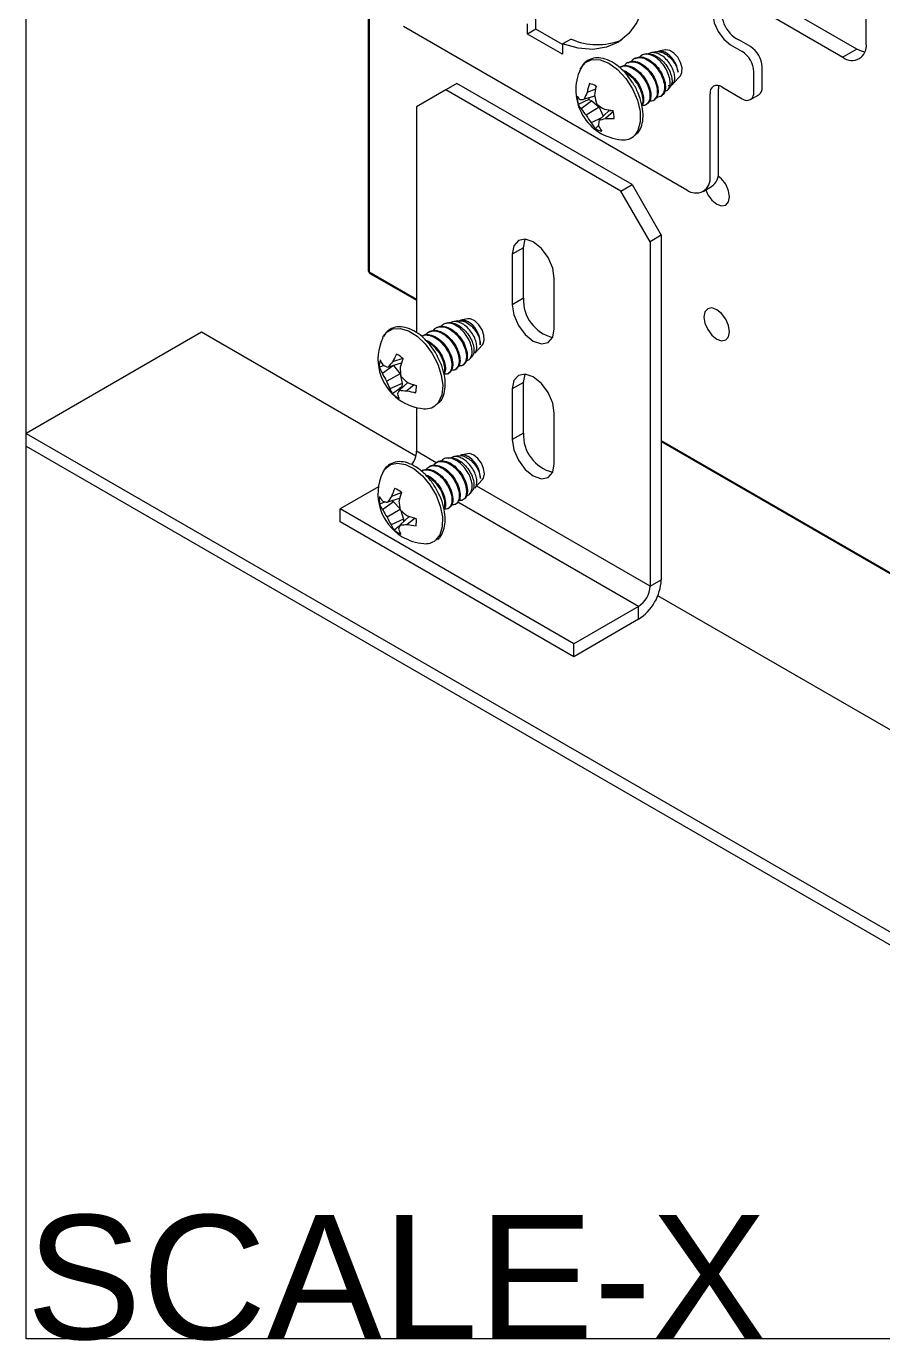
# Model space of a CAD drawing. Extents: x 0 to 11.8, y -8.7 to 0.
# Drawn here: x 0 to 2.593, y -8.69 to -4.711 of the extents above; entities that cross this region are included whole.
import ezdxf

# ---------------------------------------------------------------- set-up
doc = ezdxf.new("R2010")
doc.units = 0
doc.header["$LTSCALE"] = 0.5
doc.header["$MEASUREMENT"] = 0
for name, color, linetype in [('Brackets', 181, 'CONTINUOUS'), ('End Cap', 92, 'CONTINUOUS'), ('Hardware', 242, 'CONTINUOUS')]:
    doc.layers.add(name, color=color, linetype=linetype)
doc.layers.add('Text-Unprinted', color=131, linetype='CONTINUOUS', plot=False)
doc.styles.add('LSAD_Standard', font='arial.ttf')

msp = doc.modelspace()

# ---------------------------------------------------------------- linework, layer by layer
at = {"layer": 'Brackets', "transparency": 16777216}
for p, q in [((1.3037, -4.8845), (1.2699, -4.904)), ((1.8341, -5.1906), (1.3037, -4.8845)), ((1.2699, -4.904), (1.1815, -4.955)), ((1.8003, -5.2102), (1.2699, -4.904)), ((1.1815, -4.955), (1.1815, -5.6381)), ((1.8003, -5.2102), (1.8341, -5.1906)), ((1.8886, -5.3633), (1.8003, -5.2102)), ((1.8341, -5.1906), (1.9224, -5.3437)), ((1.9224, -5.3437), (1.8886, -5.3633)), ((1.8886, -5.3633), (1.8886, -6.4061)), ((1.9224, -5.3437), (1.9224, -6.3866)), ((1.5053, -5.3814), (1.4715, -5.4009)), ((1.4715, -5.4009), (1.4715, -5.554)), ((1.5053, -5.5345), (1.5053, -5.3814)), ((1.5987, -5.6275), (1.5987, -5.4744)), ((1.5053, -5.5345), (1.4715, -5.554)), ((0.5303, -5.6373), (0, -5.9435)), ((1.1797, -6.0122), (0.5303, -5.6373)), ((1.5053, -5.7897), (1.4715, -5.8092)), ((1.4715, -5.8092), (1.4715, -5.9623)), ((1.5053, -5.9428), (1.5053, -5.7897)), ((1.1815, -5.8656), (1.1815, -5.9979)), ((1.5987, -6.0357), (1.5987, -5.8826)), ((0, -5.9825), (0, -5.9435)), ((0, -5.9435), (2.6517, -7.4742)), ((1.5053, -5.9428), (1.4715, -5.9623)), ((0, -5.9825), (2.6517, -7.5133)), ((1.2412, -6.0324), (1.1815, -5.9979)), ((1.0663, -6.1053), (0.9502, -6.1723)), ((1.8886, -6.4061), (1.3636, -6.1031)), ((1.8533, -6.4674), (1.3068, -6.1519)), ((1.6573, -6.5805), (0.9502, -6.1723)), ((0.9502, -6.2114), (0.9502, -6.1723)), ((1.6573, -6.6196), (0.9502, -6.2114)), ((1.8886, -6.4061), (1.9224, -6.3866)), ((2.663, -6.8685), (1.912, -6.4349)), ((1.8533, -6.4674), (1.6573, -6.5805)), ((1.8533, -6.5064), (1.8533, -6.4674)), ((1.8533, -6.5064), (1.6573, -6.6196)), ((1.6573, -6.6196), (1.6573, -6.5805))]:
    msp.add_line(p, q, dxfattribs=at)
at = {"layer": 'Brackets', "transparency": 16777216, "flags": 128}
for points in [[(1.5987, -5.4744), (1.5939, -5.4435), (1.5801, -5.4116), (1.5594, -5.3838), (1.5351, -5.3641), (1.5107, -5.3557), (1.4901, -5.3597), (1.4763, -5.3756), (1.4715, -5.4009)], [(1.5053, -5.3814), (1.5101, -5.3561), (1.5103, -5.3556)], [(1.4715, -5.554), (1.4763, -5.5849), (1.4901, -5.6167), (1.5107, -5.6446), (1.5351, -5.6642), (1.5594, -5.6727), (1.5801, -5.6687), (1.5939, -5.6528), (1.5987, -5.6275)], [(1.5987, -5.8826), (1.5939, -5.8517), (1.5801, -5.8199), (1.5594, -5.7921), (1.5351, -5.7724), (1.5107, -5.7639), (1.4901, -5.768), (1.4763, -5.7838), (1.4715, -5.8092)], [(1.5053, -5.7897), (1.5101, -5.7643), (1.5103, -5.7639)], [(1.4715, -5.9623), (1.4763, -5.9932), (1.4901, -6.025), (1.5107, -6.0528), (1.5351, -6.0725), (1.5594, -6.081), (1.5801, -6.0769), (1.5939, -6.0611), (1.5987, -6.0357)]]:
    msp.add_lwpolyline(points, dxfattribs=at)
at = {"layer": 'Brackets', "transparency": 16777216}
for centre, radius, start, end in [((1.6223, -5.5396), 0.1172, 177.5085, 255.855), ((1.6223, -5.9478), 0.1172, 177.5085, 255.855), ((1.1048, -5.9944), 0.0768, 325.0331, 357.3945), ((1.7723, -6.3798), 0.1503, 302.6055, 357.3945), ((1.8119, -6.4026), 0.0768, 302.6055, 357.3945)]:
    msp.add_arc(centre, radius, start, end, dxfattribs=at)
at = {"layer": 'End Cap', "transparency": 16777216}
for p, q in [((2.5429, -4.7638), (2.5429, -3.8819)), ((1.0355, -4.2772), (1.0355, -5.4506)), ((1.0384, -4.2791), (1.0384, -5.4547)), ((2.5146, -4.7801), (2.2281, -4.6147)), ((2.2139, -4.6555), (2.4722, -4.8046)), ((2.5146, -4.7801), (2.4722, -4.8046)), ((1.0384, -5.4547), (1.1815, -5.5373)), ((1.0405, -5.4593), (1.1815, -5.5407)), ((1.9224, -5.9651), (3.1424, -6.6693)), ((1.9224, -5.9684), (3.1444, -6.6739))]:
    msp.add_line(p, q, dxfattribs=at)
at = {"layer": 'End Cap', "transparency": 16777216, "flags": 128}
for points in [[(2.5387, -4.7892), (2.5284, -4.7865), (2.5146, -4.7801)], [(2.1289, -5.2276), (2.126, -5.2089), (2.1176, -5.1896), (2.1051, -5.1728), (2.0952, -5.1648)], [(2.0569, -5.2068), (2.0631, -5.2211), (2.0756, -5.238), (2.0904, -5.2499), (2.1051, -5.255), (2.1176, -5.2526), (2.126, -5.2429), (2.1289, -5.2276)], [(2.1289, -5.6359), (2.126, -5.6171), (2.1176, -5.5979), (2.1051, -5.581), (2.0904, -5.5691), (2.0756, -5.564), (2.0631, -5.5664), (2.0548, -5.576), (2.0518, -5.5914), (2.0548, -5.6101), (2.0631, -5.6294), (2.0756, -5.6462), (2.0904, -5.6581), (2.1051, -5.6633), (2.1176, -5.6608), (2.126, -5.6512), (2.1289, -5.6359)]]:
    msp.add_lwpolyline(points, dxfattribs=at)
at = {"layer": 'End Cap', "transparency": 16777216}
for centre, radius, start, end in [((2.4998, -4.7708), 0.0437, 230.7967, 9.214), ((1.0455, -5.4506), 0.01, 180, 240.0027), ((1.0403, -5.4503), 0.0048, 184.1293, 247.1908), ((1.0432, -5.4553), 0.0048, 172.814, 235.8738)]:
    msp.add_arc(centre, radius, start, end, dxfattribs=at)
at = {"layer": 'Hardware', "transparency": 16777216}
for p, q in [((1.5432, -4.7201), (1.5432, -4.6887)), ((1.142, -4.7112), (1.9994, -5.2062)), ((1.5177, -4.7348), (1.5177, -4.7034)), ((1.5432, -4.7201), (1.5177, -4.7348)), ((1.6238, -4.796), (1.5177, -4.7348)), ((1.6238, -4.7666), (1.5432, -4.7201)), ((1.6492, -4.7499), (1.6238, -4.7646)), ((1.6238, -4.7646), (1.6238, -4.796)), ((2.1318, -4.767), (2.1674, -4.7875)), ((2.1927, -4.7728), (2.1572, -4.7523)), ((1.8434, -4.8081), (1.8406, -4.8097)), ((1.8766, -4.795), (1.8706, -4.7962)), ((1.9064, -4.7887), (1.8926, -4.7916)), ((1.935, -4.7827), (1.9146, -4.787)), ((1.7992, -4.8336), (1.7964, -4.8352)), ((1.8213, -4.8209), (1.8185, -4.8225)), ((2.2027, -4.9102), (2.2027, -4.8487)), ((2.2281, -4.8955), (2.2281, -4.8341)), ((1.9579, -4.8859), (1.9802, -4.861)), ((1.7036, -4.9331), (1.6709, -4.9476)), ((1.7211, -4.9224), (1.6892, -4.9323)), ((1.7232, -4.9015), (1.6981, -4.9114)), ((1.7036, -4.9331), (1.7123, -4.9365)), ((1.8986, -4.9356), (1.9013, -4.934)), ((1.9207, -4.9228), (1.9259, -4.9198)), ((1.9429, -4.9027), (1.9493, -4.8955)), ((2.0701, -5.1653), (2.0701, -4.9153)), ((2.0955, -5.1507), (2.0955, -4.9006)), ((2.1055, -4.8949), (2.1674, -4.9306)), ((2.1924, -4.9331), (2.2177, -4.9184)), ((1.7123, -4.9365), (1.6803, -4.9614)), ((1.7349, -4.9558), (1.6954, -4.9804)), ((1.7123, -4.9365), (1.7349, -4.9558)), ((1.764, -4.9672), (1.7339, -4.9955)), ((1.7349, -4.9558), (1.7464, -4.9838)), ((1.7778, -4.9696), (1.7539, -4.9902)), ((1.764, -4.9672), (1.7748, -4.9657)), ((1.8765, -4.9484), (1.8792, -4.9468)), ((1.7415, -4.9883), (1.7099, -5.0032)), ((1.7323, -5.012), (1.7229, -5.021)), ((2.0494, -5.2111), (2.0748, -5.1965)), ((1.2762, -5.6094), (1.2707, -5.6106)), ((1.3062, -5.6031), (1.2927, -5.6059)), ((1.3361, -5.5968), (1.3147, -5.6013)), ((1.2214, -5.6355), (1.2187, -5.6371)), ((1.2435, -5.6228), (1.2408, -5.6244)), ((1.0793, -5.6539), (1.081, -5.6505)), ((1.3583, -5.7008), (1.3813, -5.6751)), ((1.1396, -5.7166), (1.1091, -5.7274)), ((1.1367, -5.7289), (1.1352, -5.7312)), ((1.3433, -5.7175), (1.3495, -5.7106)), ((1.0832, -5.7384), (1.0689, -5.7428)), ((1.1116, -5.7384), (1.0781, -5.7621)), ((1.132, -5.7631), (1.0911, -5.7855)), ((1.1352, -5.7312), (1.0954, -5.7432)), ((1.1115, -5.7383), (1.1116, -5.7384)), ((1.1116, -5.7384), (1.132, -5.7631)), ((1.132, -5.7631), (1.1384, -5.7926)), ((1.2766, -5.763), (1.2794, -5.7614)), ((1.2987, -5.7503), (1.3015, -5.7487)), ((1.3208, -5.7375), (1.3236, -5.7359)), ((1.1384, -5.7926), (1.1009, -5.8083)), ((1.1548, -5.7897), (1.1299, -5.8128)), ((1.1384, -5.7926), (1.1375, -5.8022)), ((1.1741, -5.7967), (1.1522, -5.8144)), ((1.3361, -6.0051), (1.3149, -6.0096)), ((1.2217, -6.0436), (1.219, -6.0452)), ((1.2438, -6.0309), (1.2411, -6.0325)), ((1.2768, -6.0176), (1.271, -6.0188)), ((1.3067, -6.0113), (1.293, -6.0142)), ((1.0793, -6.0622), (1.0803, -6.0601)), ((1.1996, -6.0564), (1.1969, -6.058)), ((1.3584, -6.1089), (1.3813, -6.0834)), ((1.1352, -6.1237), (1.1056, -6.1346)), ((1.3434, -6.1256), (1.3499, -6.1184)), ((1.088, -6.1509), (1.0695, -6.1575)), ((1.1119, -6.1508), (1.0789, -6.1749)), ((1.1302, -6.1412), (1.0935, -6.1523)), ((1.1074, -6.1481), (1.1119, -6.1508)), ((1.1119, -6.1508), (1.1318, -6.1722)), ((1.299, -6.1584), (1.3018, -6.1568)), ((1.1322, -6.1744), (1.0928, -6.197)), ((1.1418, -6.2037), (1.1043, -6.22)), ((1.1589, -6.1949), (1.1318, -6.2203)), ((1.1342, -6.1772), (1.1418, -6.2037)), ((1.1418, -6.2037), (1.1417, -6.211)), ((1.177, -6.2), (1.1535, -6.2195)), ((1.2769, -6.1711), (1.2797, -6.1695))]:
    msp.add_line(p, q, dxfattribs=at)
at = {"layer": 'Hardware', "transparency": 16777216, "flags": 128}
for points in [[(1.6133, -4.0528), (1.6608, -4.0922), (1.706, -4.1389), (1.7479, -4.1915), (1.7855, -4.2488), (1.8177, -4.3095), (1.8438, -4.3719), (1.8632, -4.4345), (1.8754, -4.4959), (1.88, -4.5545), (1.8771, -4.6088), (1.8665, -4.6575), (1.8487, -4.6994), (1.8239, -4.7334), (1.793, -4.7588), (1.7565, -4.7749), (1.7155, -4.7813), (1.6709, -4.7778), (1.6238, -4.7646)], [(2.1318, -4.6449), (2.1116, -4.6379), (2.0944, -4.6412), (2.083, -4.6544), (2.079, -4.6754), (2.083, -4.7011), (2.0944, -4.7275), (2.1116, -4.7506), (2.1318, -4.767)], [(1.6782, -4.8398), (1.6784, -4.8392), (1.6926, -4.821), (1.7127, -4.8118), (1.737, -4.8125), (1.7635, -4.8229), (1.7902, -4.8422), (1.8149, -4.8689), (1.8355, -4.9008), (1.8505, -4.9353), (1.8585, -4.9696), (1.8589, -5.0009), (1.8518, -5.0267), (1.842, -5.0409)], [(1.9854, -4.8369), (1.981, -4.8206), (1.9724, -4.8049), (1.9608, -4.7921), (1.9482, -4.7843), (1.9363, -4.7825), (1.935, -4.7827)], [(1.9802, -4.861), (1.985, -4.8513), (1.9854, -4.8369)], [(2.0966, -4.8911), (2.0962, -4.8931), (2.0955, -4.9006)], [(1.3867, -5.6613), (1.3856, -5.646), (1.3798, -5.6297), (1.3701, -5.6146), (1.358, -5.6032), (1.3453, -5.5972), (1.3361, -5.5968)], [(1.081, -5.6505), (1.0913, -5.6372), (1.1096, -5.6269), (1.1322, -5.6256), (1.1573, -5.6333), (1.183, -5.6494), (1.2075, -5.6727), (1.2289, -5.7016), (1.2457, -5.7339), (1.2565, -5.7671), (1.2607, -5.7988), (1.2579, -5.8268), (1.2482, -5.8488), (1.2455, -5.8523)], [(1.3813, -5.6751), (1.3829, -5.673), (1.3867, -5.6613)], [(1.1375, -5.8022), (1.1389, -5.8034), (1.1395, -5.8039)], [(1.3869, -6.0662), (1.3846, -6.0504), (1.3778, -6.0341), (1.3673, -6.0198), (1.3549, -6.0095), (1.3425, -6.0049), (1.3361, -6.0051)], [(1.0803, -6.0601), (1.0862, -6.0509), (1.1028, -6.0377), (1.1241, -6.0333), (1.1485, -6.0379), (1.1743, -6.0512), (1.1994, -6.0723), (1.222, -6.0995), (1.2405, -6.1309), (1.2535, -6.164), (1.2601, -6.1966), (1.2596, -6.2261), (1.2522, -6.2503), (1.2393, -6.2669)], [(1.3813, -6.0834), (1.3842, -6.0789), (1.3869, -6.0662)]]:
    msp.add_lwpolyline(points, dxfattribs=at)
at = {"layer": 'Hardware', "transparency": 16777216}
for centre, radius, start, end in [((2.2011, -4.6667), 0.0962, 162.4729, 242.8469), ((1.7291, -4.5705), 0.1964, 245.989, 291.7295), ((2.1513, -4.8376), 0.0768, 2.6055, 57.3945), ((1.8946, -4.8586), 0.0794, 5.8913, 60.7742), ((2.1259, -4.8522), 0.0768, 2.6055, 57.3945), ((1.8147, -4.9043), 0.151, 154.7008, 265.2938), ((1.8791, -4.9464), 0.1843, 160.4746, 169.0462), ((1.6944, -4.9417), 0.0579, 58.1508, 79.0536), ((1.9853, -4.9465), 0.2659, 168.2746, 174.3279), ((2.0917, -4.9118), 0.0218, 50.7967, 189.214), ((1.7046, -4.8994), 0.0439, 212.8046, 230.4782), ((1.7604, -4.9236), 0.0927, 179.7067, 194.9638), ((1.6717, -4.7782), 0.1551, 271.8309, 276.47), ((1.8338, -4.9815), 0.1527, 152.679, 161.2227), ((1.7845, -4.915), 0.0828, 189.1063, 192.6176), ((1.9366, -4.8788), 0.2198, 190.869, 198.1928), ((2.1812, -4.9137), 0.0218, 230.7967, 9.214), ((2.2043, -4.8985), 0.024, 304.0564, 7.2558), ((1.7201, -4.9241), 0.0545, 205.5267, 223.1686), ((1.7839, -4.8946), 0.1232, 212.8092, 224.1035), ((1.8619, -4.7655), 0.2261, 233.5871, 240.4153), ((1.8137, -4.6197), 0.3482, 259.5053, 263.9369), ((1.6874, -4.9899), 0.0927, 359.7067, 14.9638), ((1.831, -4.9101), 0.1527, 207.3799, 217.559), ((1.7924, -4.9569), 0.0945, 209.3252, 222.7108), ((1.8299, -5.012), 0.0973, 170.2394, 180.0597), ((1.8125, -4.9755), 0.0879, 204.5598, 217.2306), ((1.691, -4.7907), 0.2092, 281.8252, 287.4947), ((1.7681, -4.7832), 0.2075, 266.0792, 273.3077), ((1.7535, -4.9718), 0.0579, 238.1508, 259.0536), ((1.808, -5.0075), 0.0477, 263.2253, 315.514), ((2.027, -5.1723), 0.0437, 230.7967, 9.214), ((2.0479, -5.1567), 0.048, 304.0564, 7.2558), ((1.2965, -5.6712), 0.078, 356.5728, 52.1558), ((1.2158, -5.7184), 0.151, 154.7008, 234.7974), ((1.1316, -5.7384), 0.0628, 164.2853, 184.0904), ((1.1446, -5.6885), 0.0805, 204.0889, 217.3323), ((1.2459, -5.8604), 0.1908, 135.7923, 142.0767), ((1.2941, -5.808), 0.2018, 148.9538, 156.4498), ((1.0813, -5.7814), 0.0871, 46.8458, 62.7491), ((1.446, -5.8407), 0.3289, 158.078, 162.8069), ((1.1527, -5.7148), 0.0883, 198.4863, 212.3424), ((1.2142, -5.7016), 0.149, 203.9671, 214.2738), ((1.1229, -5.6522), 0.095, 243.5671, 253.1832), ((1.3572, -5.7378), 0.2254, 181.4322, 188.3501), ((1.2134, -5.7462), 0.1285, 197.7834, 208.8607), ((1.158, -5.7885), 0.0604, 199.0597, 215.8256), ((1.2947, -5.6182), 0.2213, 223.496, 230.7509), ((1.2591, -5.5362), 0.2741, 247.6032, 253.4491), ((1.1184, -5.8034), 0.0628, 344.2853, 4.0904), ((1.1686, -5.7603), 0.0871, 226.8458, 242.7491), ((1.2323, -5.8761), 0.1204, 148.2816, 154.4864), ((1.1723, -5.8136), 0.0498, 192.3603, 209.042), ((1.2158, -5.7184), 0.151, 234.7974, 265.2938), ((1.1517, -5.6593), 0.1551, 261.909, 270.1785), ((1.2065, -5.6361), 0.1864, 253.0594, 261.4774), ((1.2088, -5.821), 0.0482, 263.615, 319.6001), ((1.2951, -6.0806), 0.0797, 0.1256, 54.8444), ((1.2158, -6.1267), 0.151, 154.7008, 239.1554), ((1.2888, -6.1974), 0.1936, 153.1348, 161.0726), ((1.0871, -6.1808), 0.0765, 50.4823, 67.8286), ((1.4217, -6.2158), 0.3009, 161.7876, 167.0297), ((1.1415, -6.1472), 0.0727, 170.1635, 188.1129), ((1.141, -6.1303), 0.0764, 200.8226, 215.7312), ((1.1296, -6.1047), 0.0669, 206.7711, 221.2792), ((1.1094, -6.0583), 0.0953, 251.6107, 260.3934), ((1.2385, -6.2388), 0.1689, 141.9126, 149.1943), ((1.3517, -6.1294), 0.2241, 184.8363, 191.9059), ((1.2047, -6.1111), 0.141, 206.9329, 217.5247), ((1.2213, -6.147), 0.1378, 201.2429, 211.9539), ((1.2854, -6.0126), 0.2235, 226.8282, 233.9492), ((1.2468, -5.9158), 0.2927, 251.48, 256.8943), ((1.1085, -6.2111), 0.0727, 350.1635, 8.1129), ((1.1707, -6.1919), 0.0721, 202.941, 218.2951), ((1.1628, -6.1775), 0.0765, 230.4823, 247.8286), ((1.2218, -6.2589), 0.0979, 156.7271, 165.0084), ((1.1865, -6.2153), 0.0621, 197.1353, 212.1721), ((1.1366, -6.0565), 0.1638, 268.3143, 275.9026), ((1.1955, -6.0328), 0.1913, 257.2968, 265.3763), ((1.2158, -6.1267), 0.151, 239.1554, 265.2938), ((1.2091, -6.2297), 0.0479, 263.2526, 309.0993)]:
    msp.add_arc(centre, radius, start, end, dxfattribs=at)
for points, knots in [([(1.8324, -4.8777), (1.8269, -4.8698), (1.8148, -4.8523), (1.7918, -4.8309), (1.766, -4.8144), (1.7407, -4.8063), (1.7166, -4.8065), (1.6963, -4.8155), (1.6826, -4.8291), (1.6786, -4.8405), (1.6772, -4.8443)], [0, 0, 0, 0, 0.114881, 0.255418, 0.396897, 0.539616, 0.667261, 0.803403, 0.934219, 1, 1, 1, 1]), ([(1.8329, -4.8175), (1.8335, -4.8163), (1.8371, -4.8095), (1.8501, -4.805), (1.8693, -4.8064), (1.8903, -4.8179), (1.9095, -4.8366), (1.9241, -4.8601), (1.9323, -4.8843), (1.933, -4.9058), (1.926, -4.9203), (1.9169, -4.9267), (1.9099, -4.9248), (1.9085, -4.9245)], [0, 0, 0, 0, 0.0224214, 0.1299836, 0.2347794, 0.3395751, 0.4471373, 0.5504227, 0.6570468, 0.763671, 0.8669563, 0.9745185, 1, 1, 1, 1]), ([(1.844, -4.8093), (1.847, -4.8074), (1.8548, -4.8024), (1.8723, -4.8052), (1.893, -4.8162), (1.9123, -4.835), (1.9268, -4.8585), (1.9351, -4.8829), (1.9356, -4.9037), (1.9308, -4.9171), (1.9246, -4.9194), (1.9228, -4.9201)], [0, 0, 0, 0, 0.075278, 0.199365, 0.323452, 0.450815, 0.573113, 0.699365, 0.825617, 0.947915, 1, 1, 1, 1]), ([(1.9325, -4.9076), (1.9349, -4.9072), (1.9411, -4.9062), (1.9473, -4.8973), (1.9502, -4.8829), (1.9477, -4.8648), (1.9403, -4.8452), (1.9284, -4.8264), (1.9133, -4.8105), (1.8964, -4.7994), (1.8799, -4.7947), (1.8655, -4.7962), (1.8591, -4.8022), (1.8563, -4.8049)], [0, 0, 0, 0, 0.058406, 0.151973, 0.245428, 0.340479, 0.435781, 0.530997, 0.627571, 0.724607, 0.821583, 0.919679, 1, 1, 1, 1]), ([(1.8768, -4.7956), (1.878, -4.7952), (1.8837, -4.793), (1.8966, -4.7958), (1.9134, -4.8042), (1.9295, -4.8183), (1.9426, -4.8358), (1.9515, -4.8549), (1.9556, -4.8726), (1.9549, -4.8872), (1.9508, -4.8927), (1.9489, -4.8952)], [0, 0, 0, 0, 0.033343, 0.160136, 0.286867, 0.410427, 0.534126, 0.657772, 0.778466, 0.899071, 1, 1, 1, 1]), ([(1.9429, -4.8906), (1.9437, -4.8908), (1.9484, -4.8922), (1.9552, -4.8893), (1.9619, -4.8814), (1.9642, -4.8684), (1.962, -4.8525), (1.9552, -4.8351), (1.9446, -4.8183), (1.931, -4.8043), (1.9158, -4.7944), (1.9011, -4.7904), (1.8903, -4.7908), (1.8861, -4.7943), (1.8853, -4.7951)], [0, 0, 0, 0, 0.017622, 0.110996, 0.204465, 0.297796, 0.392924, 0.488341, 0.583652, 0.680489, 0.777851, 0.87514, 0.973684, 1, 1, 1, 1]), ([(1.9065, -4.7889), (1.9067, -4.7888), (1.9108, -4.7869), (1.921, -4.7886), (1.9355, -4.7946), (1.9497, -4.8058), (1.9614, -4.8201), (1.97, -4.836), (1.9724, -4.8458), (1.9736, -4.8505)], [0, 0, 0, 0, 0.011354, 0.180875, 0.350341, 0.515787, 0.68047, 0.845124, 1, 1, 1, 1]), ([(1.9131, -4.7888), (1.9141, -4.7883), (1.9189, -4.7855), (1.9266, -4.787), (1.9326, -4.7891), (1.9334, -4.7894)], [0, 0, 0, 0, 0.181051, 0.886445, 1, 1, 1, 1]), ([(1.9334, -4.7894), (1.9288, -4.7878), (1.9221, -4.7855), (1.9166, -4.7872), (1.9148, -4.7877)], [0, 0, 0, 0, 0.674984, 1, 1, 1, 1]), ([(1.7971, -4.8364), (1.8, -4.8345), (1.8078, -4.8295), (1.8254, -4.8323), (1.8461, -4.8433), (1.8653, -4.8621), (1.8799, -4.8856), (1.8881, -4.9098), (1.8888, -4.9313), (1.8818, -4.9458), (1.8727, -4.9522), (1.8657, -4.9504), (1.8643, -4.95)], [0, 0, 0, 0, 0.068097, 0.180347, 0.292598, 0.407811, 0.518443, 0.632652, 0.74686, 0.857493, 0.972706, 1, 1, 1, 1]), ([(1.7998, -4.8348), (1.8028, -4.8329), (1.8106, -4.828), (1.8281, -4.8307), (1.8488, -4.8417), (1.8681, -4.8606), (1.8826, -4.884), (1.8909, -4.9084), (1.8914, -4.9292), (1.8866, -4.9426), (1.8804, -4.9449), (1.8786, -4.9456)], [0, 0, 0, 0, 0.075278, 0.199365, 0.323452, 0.450815, 0.573113, 0.699365, 0.825617, 0.947915, 1, 1, 1, 1]), ([(1.8048, -4.8446), (1.8052, -4.8447), (1.812, -4.8452), (1.8269, -4.8552), (1.8459, -4.8731), (1.8606, -4.8969), (1.8686, -4.9208), (1.87, -4.9402), (1.8658, -4.9474), (1.8643, -4.95)], [0, 0, 0, 0, 0.011556, 0.186988, 0.36705, 0.539953, 0.718446, 0.896938, 1, 1, 1, 1]), ([(1.8108, -4.8303), (1.8114, -4.8291), (1.815, -4.8222), (1.828, -4.8177), (1.8472, -4.8192), (1.8682, -4.8306), (1.8874, -4.8494), (1.902, -4.8729), (1.9102, -4.8971), (1.9109, -4.9185), (1.9039, -4.933), (1.8948, -4.9394), (1.8878, -4.9376), (1.8864, -4.9373)], [0, 0, 0, 0, 0.022421, 0.129984, 0.234779, 0.339575, 0.447137, 0.550423, 0.657047, 0.763671, 0.866956, 0.974519, 1, 1, 1, 1]), ([(1.8109, -4.8504), (1.8151, -4.8524), (1.8264, -4.8577), (1.8432, -4.8751), (1.8578, -4.8984), (1.8657, -4.9223), (1.8674, -4.9401), (1.8641, -4.9463), (1.8633, -4.9478)], [0, 0, 0, 0, 0.125459, 0.33061, 0.527604, 0.730966, 0.934327, 1, 1, 1, 1]), ([(1.8219, -4.822), (1.8249, -4.8202), (1.8327, -4.8152), (1.8502, -4.818), (1.8709, -4.829), (1.8902, -4.8478), (1.9047, -4.8713), (1.913, -4.8956), (1.9135, -4.9164), (1.9087, -4.9299), (1.9025, -4.9322), (1.9007, -4.9328)], [0, 0, 0, 0, 0.075278, 0.199365, 0.323452, 0.450815, 0.573113, 0.699365, 0.825617, 0.947915, 1, 1, 1, 1]), ([(1.8473, -5.0378), (1.8506, -5.0344), (1.8592, -5.0257), (1.8661, -5.0048), (1.8685, -4.9773), (1.8641, -4.9459), (1.853, -4.9137), (1.8419, -4.8902), (1.8336, -4.8793), (1.8324, -4.8777)], [0, 0, 0, 0, 0.104674, 0.269376, 0.440841, 0.616589, 0.792647, 0.968367, 1, 1, 1, 1]), ([(1.3322, -5.7232), (1.3355, -5.7222), (1.3425, -5.7203), (1.3488, -5.7096), (1.3506, -5.6944), (1.3471, -5.6757), (1.3387, -5.6559), (1.326, -5.6374), (1.3103, -5.6223), (1.2934, -5.6123), (1.2769, -5.6089), (1.2635, -5.6114), (1.258, -5.6177), (1.2557, -5.6203)], [0, 0, 0, 0, 0.082247, 0.173958, 0.267237, 0.360762, 0.454202, 0.548975, 0.644201, 0.739369, 0.835636, 0.932561, 1, 1, 1, 1]), ([(1.2763, -5.6096), (1.2766, -5.6095), (1.2811, -5.6073), (1.293, -5.6093), (1.3099, -5.6162), (1.3263, -5.6296), (1.3403, -5.6466), (1.3503, -5.6655), (1.3555, -5.6843), (1.3552, -5.6994), (1.3527, -5.7085), (1.3495, -5.7104), (1.3494, -5.7105)], [0, 0, 0, 0, 0.00794, 0.133709, 0.259673, 0.385577, 0.508329, 0.63122, 0.754058, 0.873962, 0.993779, 1, 1, 1, 1]), ([(1.3579, -5.7005), (1.3596, -5.6983), (1.3635, -5.6933), (1.3645, -5.6802), (1.3615, -5.6638), (1.3539, -5.6462), (1.3425, -5.6298), (1.3284, -5.6164), (1.3131, -5.6074), (1.2984, -5.6047), (1.2884, -5.6057), (1.2849, -5.6092), (1.2845, -5.6096)], [0, 0, 0, 0, 0.0862958, 0.196617, 0.3072725, 0.4178062, 0.5301078, 0.6430197, 0.755847, 0.8701285, 0.9852946, 1, 1, 1, 1]), ([(1.3062, -5.6035), (1.31, -5.603), (1.3181, -5.6019), (1.3325, -5.6074), (1.3468, -5.6176), (1.3594, -5.6316), (1.3687, -5.6473), (1.3741, -5.6632), (1.3743, -5.6717), (1.3743, -5.6759)], [0, 0, 0, 0, 0.129107, 0.278437, 0.427719, 0.57346, 0.718528, 0.86357, 1, 1, 1, 1]), ([(1.3444, -5.6097), (1.3399, -5.607), (1.3309, -5.6018), (1.3193, -5.5998), (1.3138, -5.6021), (1.3118, -5.6029)], [0, 0, 0, 0, 0.390713, 0.782465, 1, 1, 1, 1]), ([(1.3118, -5.6032), (1.3118, -5.6032), (1.3154, -5.6005), (1.3262, -5.6013), (1.3376, -5.6053), (1.3435, -5.6091), (1.3444, -5.6097)], [0, 0, 0, 0, 0.0026175, 0.4706786, 0.9266049, 1, 1, 1, 1]), ([(1.2481, -5.7179), (1.2458, -5.7128), (1.2387, -5.6974), (1.2217, -5.6739), (1.1987, -5.6497), (1.1734, -5.6318), (1.1475, -5.6215), (1.1224, -5.6196), (1.1008, -5.6275), (1.087, -5.6388), (1.0829, -5.6484), (1.0818, -5.6508)], [0, 0, 0, 0, 0.062017, 0.190834, 0.319988, 0.44989, 0.580907, 0.711983, 0.838674, 0.959506, 1, 1, 1, 1]), ([(1.1971, -5.6507), (1.1983, -5.6497), (1.2039, -5.6448), (1.2192, -5.6454), (1.2397, -5.6535), (1.2598, -5.6704), (1.2761, -5.6926), (1.2864, -5.7171), (1.2896, -5.7398), (1.2849, -5.7567), (1.2759, -5.7656), (1.2679, -5.7647), (1.2652, -5.7644)], [0, 0, 0, 0, 0.030587, 0.146588, 0.259605, 0.372623, 0.488623, 0.600012, 0.715001, 0.829991, 0.941379, 1, 1, 1, 1]), ([(1.1999, -5.6491), (1.201, -5.6481), (1.2067, -5.6433), (1.222, -5.6438), (1.2424, -5.6519), (1.2625, -5.6688), (1.2789, -5.691), (1.2892, -5.7156), (1.2922, -5.738), (1.2886, -5.7545), (1.2817, -5.7588), (1.2788, -5.7606)], [0, 0, 0, 0, 0.033583, 0.160945, 0.285032, 0.409119, 0.536482, 0.65878, 0.785032, 0.911284, 1, 1, 1, 1]), ([(1.2094, -5.6459), (1.2094, -5.6458), (1.2118, -5.6396), (1.2228, -5.6341), (1.2409, -5.6321), (1.2619, -5.6409), (1.2818, -5.6576), (1.2982, -5.6798), (1.3085, -5.7043), (1.3117, -5.7271), (1.307, -5.7439), (1.298, -5.7529), (1.29, -5.7519), (1.2873, -5.7516)], [0, 0, 0, 0, 0.002779, 0.105554, 0.212584, 0.316862, 0.421139, 0.528169, 0.630944, 0.737041, 0.843138, 0.945912, 1, 1, 1, 1]), ([(1.222, -5.6364), (1.2231, -5.6354), (1.2288, -5.6305), (1.2441, -5.6311), (1.2645, -5.6391), (1.2846, -5.656), (1.301, -5.6782), (1.3113, -5.7028), (1.3143, -5.7252), (1.3107, -5.7417), (1.3038, -5.746), (1.3009, -5.7478)], [0, 0, 0, 0, 0.033583, 0.160945, 0.285032, 0.409119, 0.536482, 0.65878, 0.785032, 0.911284, 1, 1, 1, 1]), ([(1.2315, -5.6332), (1.2315, -5.633), (1.2339, -5.6268), (1.2449, -5.6213), (1.263, -5.6193), (1.284, -5.6281), (1.3039, -5.6448), (1.3203, -5.6671), (1.3306, -5.6916), (1.3338, -5.7143), (1.3291, -5.7311), (1.3201, -5.7401), (1.3121, -5.7392), (1.3094, -5.7389)], [0, 0, 0, 0, 0.002779, 0.105554, 0.212584, 0.316862, 0.421139, 0.528169, 0.630944, 0.737041, 0.843138, 0.945912, 1, 1, 1, 1]), ([(1.2441, -5.6236), (1.2452, -5.6226), (1.2509, -5.6177), (1.2662, -5.6183), (1.2866, -5.6264), (1.3067, -5.6433), (1.3231, -5.6655), (1.3334, -5.6901), (1.3364, -5.7124), (1.3328, -5.729), (1.3259, -5.7333), (1.323, -5.7351)], [0, 0, 0, 0, 0.033583, 0.160945, 0.285032, 0.409119, 0.536482, 0.65878, 0.785032, 0.911284, 1, 1, 1, 1]), ([(1.2084, -5.6612), (1.2124, -5.6626), (1.2231, -5.6663), (1.2404, -5.6818), (1.2568, -5.7037), (1.2669, -5.7282), (1.2705, -5.7502), (1.2668, -5.7599), (1.2652, -5.7644)], [0, 0, 0, 0, 0.1071444, 0.2896844, 0.4770431, 0.6569522, 0.8426769, 1, 1, 1, 1]), ([(1.2128, -5.6657), (1.2144, -5.6663), (1.2227, -5.6694), (1.2376, -5.6836), (1.2541, -5.7053), (1.2641, -5.7297), (1.2676, -5.7496), (1.2648, -5.7577), (1.2638, -5.7606)], [0, 0, 0, 0, 0.048979, 0.257148, 0.470812, 0.675981, 0.887783, 1, 1, 1, 1]), ([(1.2484, -5.8518), (1.2511, -5.8493), (1.2591, -5.8419), (1.2662, -5.8227), (1.2697, -5.7963), (1.2662, -5.7659), (1.2589, -5.7388), (1.2508, -5.7232), (1.2481, -5.7179)], [0, 0, 0, 0, 0.095549, 0.286512, 0.484902, 0.688992, 0.893933, 1, 1, 1, 1]), ([(1.1375, -5.8022), (1.1326, -5.8059), (1.1231, -5.8131), (1.1136, -5.8204), (1.109, -5.8239)], [0, 0, 0, 0, 0.514247, 1, 1, 1, 1]), ([(1.3409, -6.0155), (1.3365, -6.0134), (1.3276, -6.0091), (1.3183, -6.0079), (1.3149, -6.0096), (1.3149, -6.0096)], [0, 0, 0, 0, 0.497972, 0.997269, 1, 1, 1, 1]), ([(1.245, -6.12), (1.2423, -6.1146), (1.2343, -6.0988), (1.2162, -6.0757), (1.1926, -6.0529), (1.167, -6.0368), (1.1412, -6.0285), (1.1166, -6.0289), (1.0963, -6.039), (1.0843, -6.0505), (1.0812, -6.0591), (1.0808, -6.0603)], [0, 0, 0, 0, 0.069485, 0.200511, 0.331961, 0.464289, 0.597756, 0.730401, 0.857505, 0.979721, 1, 1, 1, 1]), ([(1.2107, -6.054), (1.2134, -6.0506), (1.2198, -6.0424), (1.2367, -6.0399), (1.2572, -6.046), (1.2776, -6.0611), (1.2951, -6.0823), (1.307, -6.1067), (1.312, -6.1301), (1.3091, -6.1486), (1.3004, -6.1599), (1.2916, -6.1599), (1.2877, -6.16)], [0, 0, 0, 0, 0.075872, 0.183496, 0.288352, 0.393208, 0.500832, 0.604177, 0.710863, 0.817548, 0.920893, 1, 1, 1, 1]), ([(1.2218, -6.0438), (1.222, -6.0436), (1.2262, -6.0392), (1.2398, -6.0387), (1.2598, -6.0443), (1.2804, -6.0595), (1.2979, -6.0807), (1.3098, -6.1051), (1.3146, -6.1283), (1.3122, -6.1475), (1.3051, -6.1537), (1.3017, -6.1566)], [0, 0, 0, 0, 0.003958, 0.131321, 0.255408, 0.379495, 0.506857, 0.629156, 0.755408, 0.88166, 1, 1, 1, 1]), ([(1.2328, -6.0412), (1.2355, -6.0378), (1.2419, -6.0297), (1.2588, -6.0271), (1.2792, -6.0333), (1.2997, -6.0483), (1.3172, -6.0695), (1.3291, -6.0939), (1.334, -6.1174), (1.3312, -6.1359), (1.3225, -6.1472), (1.3137, -6.1472), (1.3098, -6.1472)], [0, 0, 0, 0, 0.075872, 0.183496, 0.288352, 0.393208, 0.500832, 0.604177, 0.710863, 0.817548, 0.920893, 1, 1, 1, 1]), ([(1.2439, -6.031), (1.2441, -6.0309), (1.2483, -6.0264), (1.2619, -6.026), (1.2819, -6.0315), (1.3025, -6.0468), (1.32, -6.0679), (1.3318, -6.0924), (1.3367, -6.1156), (1.3343, -6.1347), (1.3272, -6.1409), (1.3238, -6.1439)], [0, 0, 0, 0, 0.003958, 0.131321, 0.255408, 0.379495, 0.506857, 0.629156, 0.755408, 0.88166, 1, 1, 1, 1]), ([(1.3332, -6.131), (1.3336, -6.131), (1.3383, -6.1313), (1.3445, -6.1256), (1.3501, -6.114), (1.3503, -6.0974), (1.3455, -6.0783), (1.3358, -6.0587), (1.3221, -6.0409), (1.3059, -6.0271), (1.2889, -6.0188), (1.273, -6.0175), (1.2615, -6.0209), (1.2576, -6.0266), (1.2565, -6.0282)], [0, 0, 0, 0, 0.01067, 0.10342, 0.196058, 0.290279, 0.384748, 0.479133, 0.574863, 0.671051, 0.76718, 0.86442, 0.962324, 1, 1, 1, 1]), ([(1.2769, -6.0182), (1.2808, -6.0175), (1.2896, -6.0161), (1.3057, -6.022), (1.3224, -6.0336), (1.3372, -6.0498), (1.3483, -6.0684), (1.3548, -6.0873), (1.3561, -6.1036), (1.3539, -6.1144), (1.3502, -6.1172), (1.3493, -6.1179)], [0, 0, 0, 0, 0.099173, 0.225408, 0.351582, 0.474598, 0.597753, 0.720855, 0.841017, 0.961091, 1, 1, 1, 1]), ([(1.3583, -6.1087), (1.3585, -6.1086), (1.3615, -6.1067), (1.364, -6.0982), (1.3645, -6.0841), (1.36, -6.067), (1.3513, -6.0496), (1.339, -6.0339), (1.3244, -6.0215), (1.3093, -6.0143), (1.2955, -6.0125), (1.2887, -6.016), (1.2857, -6.0175)], [0, 0, 0, 0, 0.008195, 0.117556, 0.229024, 0.34083, 0.452512, 0.565981, 0.680067, 0.794067, 0.909537, 1, 1, 1, 1]), ([(1.3069, -6.012), (1.3093, -6.0114), (1.3159, -6.0098), (1.3288, -6.0136), (1.3433, -6.0225), (1.3566, -6.0356), (1.3668, -6.051), (1.3734, -6.067), (1.3743, -6.0761), (1.3747, -6.0805)], [0, 0, 0, 0, 0.091479, 0.247261, 0.402993, 0.55503, 0.706367, 0.857676, 1, 1, 1, 1]), ([(1.197, -6.0581), (1.1971, -6.058), (1.2013, -6.0535), (1.2149, -6.0531), (1.235, -6.0586), (1.2556, -6.0739), (1.273, -6.095), (1.2849, -6.1194), (1.2899, -6.1429), (1.287, -6.1614), (1.2783, -6.1727), (1.2695, -6.1727), (1.2656, -6.1727)], [0, 0, 0, 0, 0.003606, 0.119647, 0.232702, 0.345758, 0.461798, 0.573224, 0.688252, 0.803281, 0.914707, 1, 1, 1, 1]), ([(1.1997, -6.0565), (1.1999, -6.0564), (1.2041, -6.0519), (1.2177, -6.0515), (1.2377, -6.0571), (1.2583, -6.0723), (1.2758, -6.0934), (1.2877, -6.1179), (1.2925, -6.1411), (1.2901, -6.1602), (1.283, -6.1664), (1.2796, -6.1694)], [0, 0, 0, 0, 0.003958, 0.131321, 0.255408, 0.379495, 0.506857, 0.629156, 0.755408, 0.88166, 1, 1, 1, 1]), ([(1.2081, -6.0691), (1.2106, -6.0697), (1.2198, -6.072), (1.2363, -6.0854), (1.2537, -6.1061), (1.2656, -6.1308), (1.2701, -6.1534), (1.2695, -6.1684), (1.2659, -6.1724), (1.2656, -6.1727)], [0, 0, 0, 0, 0.069497, 0.250488, 0.436256, 0.614639, 0.798787, 0.982935, 1, 1, 1, 1]), ([(1.2119, -6.0727), (1.2122, -6.0728), (1.2192, -6.0748), (1.2335, -6.0872), (1.251, -6.1077), (1.2627, -6.1321), (1.2679, -6.1547), (1.2654, -6.1654), (1.2642, -6.1703)], [0, 0, 0, 0, 0.0113514, 0.213882, 0.4217592, 0.6213709, 0.8274351, 1, 1, 1, 1]), ([(1.2445, -6.265), (1.2447, -6.2649), (1.2513, -6.2614), (1.2596, -6.2476), (1.2678, -6.2252), (1.2694, -6.1972), (1.2644, -6.1664), (1.256, -6.1396), (1.2477, -6.1248), (1.245, -6.12)], [0, 0, 0, 0, 0.005718, 0.179796, 0.355476, 0.538369, 0.725306, 0.912366, 1, 1, 1, 1]), ([(1.131, -6.2226), (1.1298, -6.2236), (1.1242, -6.2282), (1.1186, -6.2329), (1.1141, -6.2365)], [0, 0, 0, 0, 0.208369, 1, 1, 1, 1])]:
    msp.add_open_spline(points, degree=3, knots=knots, dxfattribs=at)
at = {"layer": 'Text-Unprinted', "ltscale": 0.5, "transparency": 16777216}
msp.add_lwpolyline([(0, 0), (11.6642, 0), (11.6642, -8.685), (0, -8.685)], close=True, dxfattribs=at)

# ---------------------------------------------------------------- texts
at = {"layer": 'Text-Unprinted', "ltscale": 0.5, "transparency": 16777216, "style": 'LSAD_Standard'}
msp.add_attdef('SCALE-X', (0, -8.685), 'XEffectiveScaleFactor', height=0.375, dxfattribs=at)

doc.saveas('drawing.dxf')
